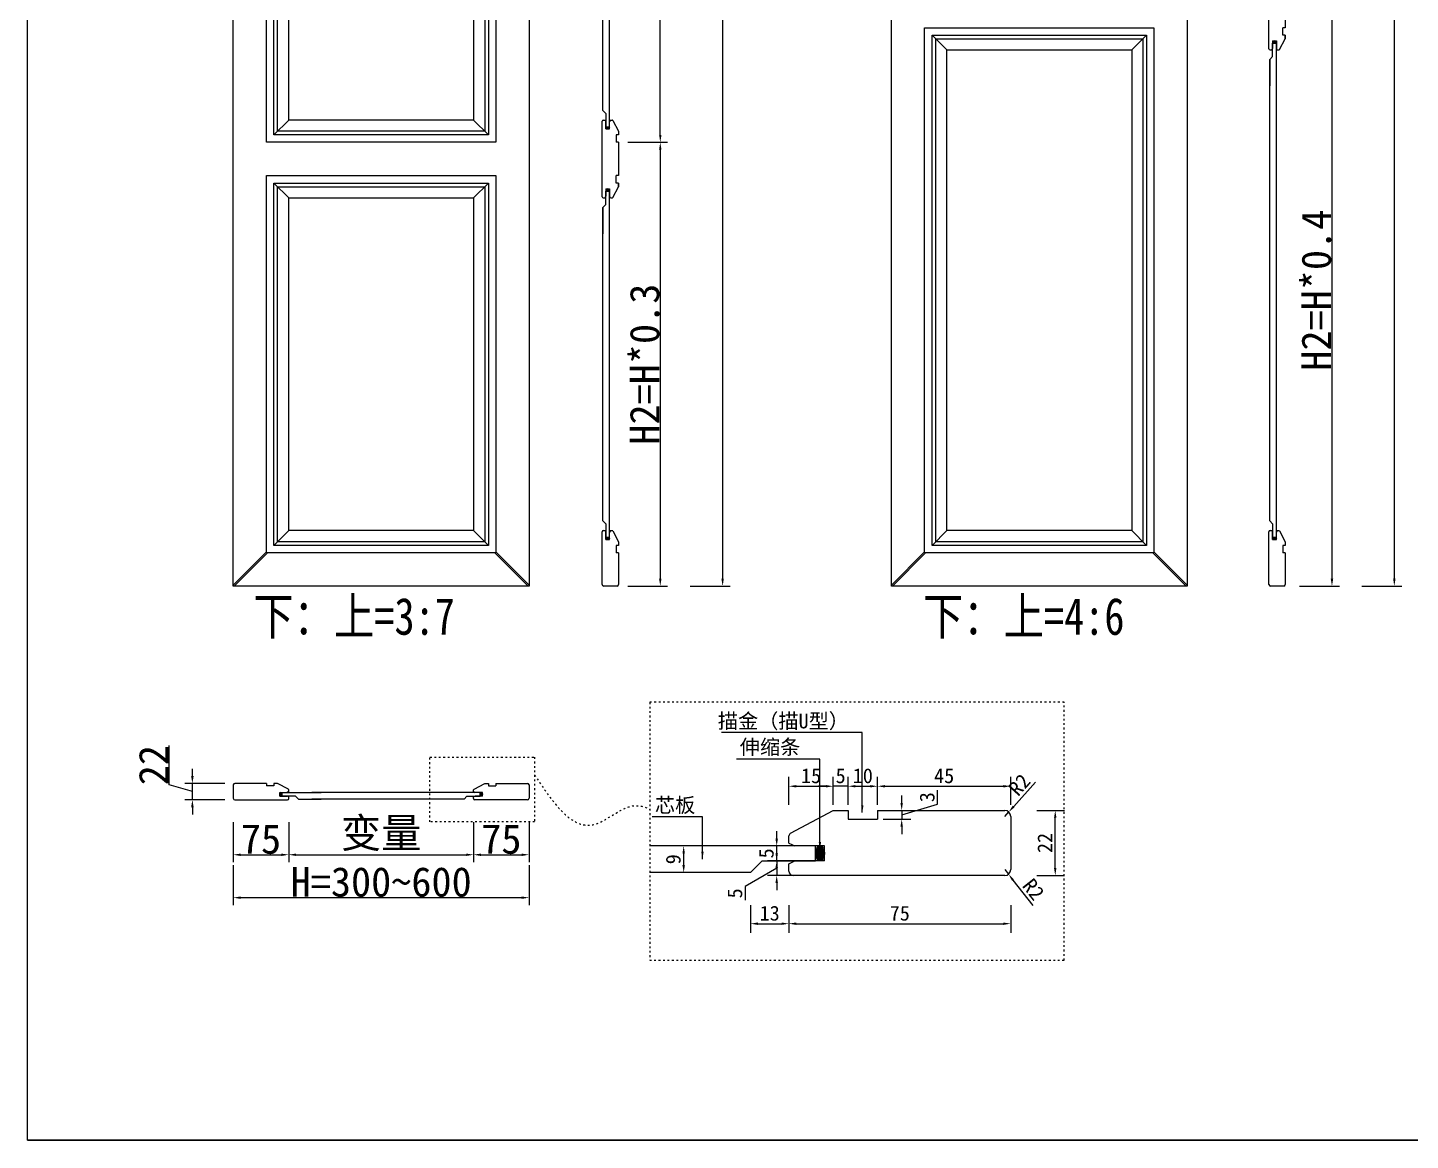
# Model space of a CAD drawing. Header units: millimetres. Extents: x 85186 to 129000, y -77269 to -36327.
# Drawn here: x 93423 to 95293, y -72417 to -70913 of the extents above; entities that cross this region are included whole.
import ezdxf

# ---------------------------------------------------------------- set-up
doc = ezdxf.new("R2010")
doc.units = ezdxf.units.MM
doc.linetypes.add('100', pattern=[30, 12, -18])
doc.layers.add('粗实线', color=7, linetype='Continuous')
doc.layers.add('细实线', color=251, linetype='Continuous')
doc.styles.add('KLF-1_宋体', font='SimSun.ttf')
doc.styles.get("Standard").update_dxf_attribs({"font": 'SimSun.ttf'})
doc.styles.add('ZB_宋体', font='SimSun.ttf')
doc.styles.add('宋体', font='SimSun.ttf', dxfattribs={"width": 0.8})
doc.dimstyles.new('ZB16-1.0+4倍大样', dxfattribs={"dimscale": 10, "dimtxt": 2, "dimasz": 1, "dimexe": 1.25, "dimexo": 0.625, "dimgap": 0.4, "dimtad": 1, "dimdec": 1, "dimlfac": 0.25, "dimtxsty": 'Standard', "dimcen": 2.5, "dimclrd": 144, "dimclre": 144, "dimclrt": 4, "dimadec": 0, "dimazin": 0, "dimtfac": 1, "dimtdec": 1, "dimtmove": 1, "dimatfit": 3, "dimfxlon": 1, "dimarcsym": 0})
doc.dimstyles.new('客来福标注小', dxfattribs={"dimscale": 20, "dimtxt": 2, "dimasz": 0.5, "dimexe": 0.5, "dimexo": 0, "dimgap": 0.05, "dimtad": 1, "dimdec": 0, "dimzin": 0, "dimdsep": 46, "dimtxsty": 'Standard', "dimcen": 0, "dimclrd": 256, "dimclre": 256, "dimclrt": 256, "dimadec": 0, "dimazin": 0, "dimtfac": 1, "dimtdec": 0, "dimtofl": 0, "dimtmove": 1, "dimatfit": 3, "dimfxl": 2.2, "dimfxlon": 1, "dimtolj": 1, "dimtzin": 0, "dimarcsym": 0})

# ---------------------------------------------------------------- blocks, each defined once
blk = doc.blocks.new('*D3213')
at = {"lineweight": -2, "transparency": 16777216}
for p, q in [((94318.7, -69667.8), (94372.7, -69667.8)), ((94362.7, -69677.8), (94362.7, -71657.8)), ((94318.7, -71667.8), (94372.7, -71667.8))]:
    blk.add_line(p, q, dxfattribs=at)
at = {"transparency": 16777216}
for points in [[(94361, -69677.8), (94364.3, -69677.8), (94362.7, -69667.8)], [(94361, -71657.8), (94364.3, -71657.8), (94362.7, -71667.8)]]:
    blk.add_solid(points, dxfattribs=at)
at = {"layer": 'Defpoints', "color": 0, "transparency": 16777216}
for p in [(94252.2, -69667.8), (94252.2, -71667.8), (94362.7, -71667.8)]:
    blk.add_point(p, dxfattribs=at)
at = {"transparency": 16777216, "insert": (94341.7, -70667.8), "char_height": 40, "attachment_point": 5, "rotation": 90, "style": 'ZB_宋体'}
blk.add_mtext('\\A1;H', dxfattribs=at)
blk = doc.blocks.new('*D3214')
at = {"lineweight": -2, "transparency": 16777216}
for p, q in [((94234.3, -71067.8), (94288.3, -71067.8)), ((94278.3, -71077.8), (94278.3, -71657.8)), ((94234.3, -71667.8), (94288.3, -71667.8))]:
    blk.add_line(p, q, dxfattribs=at)
at = {"transparency": 16777216}
for points in [[(94276.7, -71077.8), (94280, -71077.8), (94278.3, -71067.8)], [(94276.7, -71657.8), (94280, -71657.8), (94278.3, -71667.8)]]:
    blk.add_solid(points, dxfattribs=at)
at = {"layer": 'Defpoints', "color": 0, "transparency": 16777216}
for p in [(94147.8, -71067.8), (94207.8, -71667.8), (94278.3, -71667.8)]:
    blk.add_point(p, dxfattribs=at)
at = {"transparency": 16777216, "insert": (94257.3, -71367.8), "char_height": 40, "attachment_point": 5, "rotation": 90, "style": 'ZB_宋体'}
blk.add_mtext('\\A1;H2=H*0.3', dxfattribs=at)
blk = doc.blocks.new('*D3215')
at = {"lineweight": -2, "transparency": 16777216}
for p, q in [((94234.3, -69667.8), (94288.3, -69667.8)), ((94278.3, -71057.8), (94278.3, -69677.8)), ((94234.3, -71067.8), (94288.3, -71067.8))]:
    blk.add_line(p, q, dxfattribs=at)
at = {"transparency": 16777216}
for points in [[(94276.7, -69677.8), (94280, -69677.8), (94278.3, -69667.8)], [(94276.7, -71057.8), (94280, -71057.8), (94278.3, -71067.8)]]:
    blk.add_solid(points, dxfattribs=at)
at = {"layer": 'Defpoints', "color": 0, "transparency": 16777216}
for p in [(94147.8, -69667.8), (94278.3, -69667.8), (94147.8, -71067.8)]:
    blk.add_point(p, dxfattribs=at)
at = {"transparency": 16777216, "insert": (94257.3, -70367.8), "char_height": 40, "attachment_point": 5, "rotation": 90, "style": 'ZB_宋体'}
blk.add_mtext('\\A1;H1=H*0.7', dxfattribs=at)
blk = doc.blocks.new('*D3220')
at = {"lineweight": -2, "transparency": 16777216}
for p, q in [((95227.2, -69667.8), (95281.2, -69667.8)), ((95271.2, -69677.8), (95271.2, -71657.8)), ((95227.2, -71667.8), (95281.2, -71667.8))]:
    blk.add_line(p, q, dxfattribs=at)
at = {"transparency": 16777216}
for points in [[(95269.6, -69677.8), (95272.9, -69677.8), (95271.2, -69667.8)], [(95269.6, -71657.8), (95272.9, -71657.8), (95271.2, -71667.8)]]:
    blk.add_solid(points, dxfattribs=at)
at = {"layer": 'Defpoints', "color": 0, "transparency": 16777216}
for p in [(95160.8, -69667.8), (95160.8, -71667.8), (95271.2, -71667.8)]:
    blk.add_point(p, dxfattribs=at)
at = {"transparency": 16777216, "insert": (95250.2, -70667.8), "char_height": 40, "attachment_point": 5, "rotation": 90, "style": 'ZB_宋体'}
blk.add_mtext('\\A1;H', dxfattribs=at)
blk = doc.blocks.new('*D3221')
at = {"lineweight": -2, "transparency": 16777216}
for p, q in [((95142.9, -70867.8), (95196.9, -70867.8)), ((95186.9, -70877.8), (95186.9, -71657.8)), ((95142.9, -71667.8), (95196.9, -71667.8))]:
    blk.add_line(p, q, dxfattribs=at)
at = {"transparency": 16777216}
for points in [[(95185.2, -70877.8), (95188.6, -70877.8), (95186.9, -70867.8)], [(95185.2, -71657.8), (95188.6, -71657.8), (95186.9, -71667.8)]]:
    blk.add_solid(points, dxfattribs=at)
at = {"layer": 'Defpoints', "color": 0, "transparency": 16777216}
for p in [(95056.4, -70867.8), (95116.4, -71667.8), (95186.9, -71667.8)]:
    blk.add_point(p, dxfattribs=at)
at = {"transparency": 16777216, "insert": (95165.9, -71267.8), "char_height": 40, "attachment_point": 5, "rotation": 90, "style": 'ZB_宋体'}
blk.add_mtext('\\A1;H2=H*0.4', dxfattribs=at)
blk = doc.blocks.new('*D3226')
at = {"lineweight": -2, "transparency": 16777216}
for p, q in [((93700.7, -71987), (93700.7, -72041)), ((93775.7, -71987), (93775.7, -72041)), ((93710.7, -72031), (93765.7, -72031))]:
    blk.add_line(p, q, dxfattribs=at)
at = {"transparency": 16777216}
for points in [[(93710.7, -72029.4), (93710.7, -72032.7), (93700.7, -72031)], [(93765.7, -72029.4), (93765.7, -72032.7), (93775.7, -72031)]]:
    blk.add_solid(points, dxfattribs=at)
at = {"layer": 'Defpoints', "color": 0, "transparency": 16777216}
for p in [(93700.7, -71957.9), (93775.7, -71956.7), (93775.7, -72031)]:
    blk.add_point(p, dxfattribs=at)
at = {"transparency": 16777216, "insert": (93738.2, -72010), "char_height": 40, "attachment_point": 5, "style": 'KLF-1_宋体'}
blk.add_mtext('\\A1;75', dxfattribs=at)
blk = doc.blocks.new('*D3227')
at = {"lineweight": -2, "transparency": 16777216}
for p, q in [((93775.7, -71987), (93775.7, -72041)), ((94025.8, -71987), (94025.8, -72041)), ((93785.7, -72031), (94015.8, -72031))]:
    blk.add_line(p, q, dxfattribs=at)
at = {"transparency": 16777216}
for points in [[(93785.7, -72029.4), (93785.7, -72032.7), (93775.7, -72031)], [(94015.8, -72029.4), (94015.8, -72032.7), (94025.8, -72031)]]:
    blk.add_solid(points, dxfattribs=at)
at = {"layer": 'Defpoints', "color": 0, "transparency": 16777216}
for p in [(93775.7, -71956.7), (94025.8, -71966.2), (94025.8, -72031)]:
    blk.add_point(p, dxfattribs=at)
at = {"transparency": 16777216, "insert": (93900.8, -72003.8), "char_height": 40, "attachment_point": 5, "style": 'KLF-1_宋体'}
blk.add_mtext('\\A1;变量', dxfattribs=at)
blk = doc.blocks.new('*D3228')
at = {"lineweight": -2, "transparency": 16777216}
for p, q in [((94025.8, -71987), (94025.8, -72041)), ((94100.8, -71987), (94100.8, -72041)), ((94035.8, -72031), (94090.8, -72031))]:
    blk.add_line(p, q, dxfattribs=at)
at = {"transparency": 16777216}
for points in [[(94035.8, -72029.4), (94035.8, -72032.7), (94025.8, -72031)], [(94090.8, -72029.4), (94090.8, -72032.7), (94100.8, -72031)]]:
    blk.add_solid(points, dxfattribs=at)
at = {"layer": 'Defpoints', "color": 0, "transparency": 16777216}
for p in [(94025.8, -71966.2), (94100.8, -71957.9), (94100.8, -72031)]:
    blk.add_point(p, dxfattribs=at)
at = {"transparency": 16777216, "insert": (94063.3, -72010), "char_height": 40, "attachment_point": 5, "style": 'KLF-1_宋体'}
blk.add_mtext('\\A1;75', dxfattribs=at)
blk = doc.blocks.new('*D3229')
at = {"lineweight": -2, "transparency": 16777216}
for p, q in [((93613.9, -71936.3), (93613.9, -71883.5)), ((93645.4, -71924.7), (93645.4, -71914.7)), ((93645.4, -71945.7), (93613.9, -71936.3)), ((93689.4, -71934.7), (93635.4, -71934.7)), ((93645.4, -71956.7), (93645.4, -71934.7)), ((93689.4, -71956.7), (93635.4, -71956.7)), ((93645.4, -71966.7), (93645.4, -71976.7))]:
    blk.add_line(p, q, dxfattribs=at)
at = {"transparency": 16777216}
for points in [[(93643.7, -71924.7), (93647.1, -71924.7), (93645.4, -71934.7)], [(93643.7, -71966.7), (93647.1, -71966.7), (93645.4, -71956.7)]]:
    blk.add_solid(points, dxfattribs=at)
at = {"layer": 'Defpoints', "color": 0, "transparency": 16777216}
for p in [(93645.4, -71934.7), (93727.3, -71934.7), (93727.3, -71956.7)]:
    blk.add_point(p, dxfattribs=at)
at = {"transparency": 16777216, "insert": (93592.9, -71909.9), "char_height": 40, "attachment_point": 5, "rotation": 90, "style": 'KLF-1_宋体'}
blk.add_mtext('\\A1;22', dxfattribs=at)
blk = doc.blocks.new('*D3230')
at = {"lineweight": -2, "transparency": 16777216}
for p, q in [((93700.7, -72045), (93700.7, -72099)), ((94100.8, -72045), (94100.8, -72099)), ((93710.7, -72089), (94090.8, -72089))]:
    blk.add_line(p, q, dxfattribs=at)
at = {"transparency": 16777216}
for points in [[(93710.7, -72087.4), (93710.7, -72090.7), (93700.7, -72089)], [(94090.8, -72087.4), (94090.8, -72090.7), (94100.8, -72089)]]:
    blk.add_solid(points, dxfattribs=at)
at = {"layer": 'Defpoints', "color": 0, "transparency": 16777216}
for p in [(94100.8, -71949.9, 0), (93700.7, -71996.2, 0), (94100.8, -72089)]:
    blk.add_point(p, dxfattribs=at)
at = {"transparency": 16777216, "insert": (93900.8, -72068), "char_height": 40, "attachment_point": 5, "style": 'KLF-1_宋体'}
blk.add_mtext('\\A1;H=300~600', dxfattribs=at)
blk = doc.blocks.new('*D3231')
at = {"color": 144, "lineweight": -2, "transparency": 16777216}
for p, q in [((94335, -72019.1), (94297.5, -72019.1)), ((94310, -72045.1), (94310, -72029.1)), ((94335, -72055.1), (94297.5, -72055.1))]:
    blk.add_line(p, q, dxfattribs=at)
at = {"color": 144, "transparency": 16777216}
for points in [[(94308.3, -72029.1), (94311.6, -72029.1), (94310, -72019.1)], [(94308.3, -72045.1), (94311.6, -72045.1), (94310, -72055.1)]]:
    blk.add_solid(points, dxfattribs=at)
at = {"layer": 'Defpoints', "color": 0, "transparency": 16777216}
for p in [(94310, -72019.1), (94383.4, -72019.1), (94383.4, -72055.1)]:
    blk.add_point(p, dxfattribs=at)
at = {"color": 4, "transparency": 16777216, "insert": (94296, -72037.1), "char_height": 20, "attachment_point": 5, "rotation": 90}
blk.add_mtext('9', dxfattribs=at)
blk = doc.blocks.new('*D3232')
at = {"color": 144, "lineweight": -2, "transparency": 16777216}
for p, q in [((94452.3, -72099.2), (94452.3, -72136.7)), ((94752.3, -72099.2), (94752.3, -72136.7)), ((94462.3, -72124.2), (94742.3, -72124.2))]:
    blk.add_line(p, q, dxfattribs=at)
at = {"color": 144, "transparency": 16777216}
for points in [[(94462.3, -72122.6), (94462.3, -72125.9), (94452.3, -72124.2)], [(94742.3, -72122.6), (94742.3, -72125.9), (94752.3, -72124.2)]]:
    blk.add_solid(points, dxfattribs=at)
at = {"layer": 'Defpoints', "color": 0, "transparency": 16777216}
for p in [(94452.3, -72005.5), (94752.3, -72005.5), (94752.3, -72124.2)]:
    blk.add_point(p, dxfattribs=at)
at = {"color": 4, "transparency": 16777216, "insert": (94602.3, -72110.2), "char_height": 20, "attachment_point": 5}
blk.add_mtext('75', dxfattribs=at)
blk = doc.blocks.new('*D3233')
at = {"color": 144, "lineweight": -2, "transparency": 16777216}
for p, q in [((94787.6, -71971.1), (94825.1, -71971.1)), ((94812.6, -72049.1), (94812.6, -71981.1)), ((94787.6, -72059.1), (94825.1, -72059.1))]:
    blk.add_line(p, q, dxfattribs=at)
at = {"color": 144, "transparency": 16777216}
for points in [[(94810.9, -71981.1), (94814.2, -71981.1), (94812.6, -71971.1)], [(94810.9, -72049.1), (94814.2, -72049.1), (94812.6, -72059.1)]]:
    blk.add_solid(points, dxfattribs=at)
at = {"layer": 'Defpoints', "color": 0, "transparency": 16777216}
for p in [(94691.5, -71971.1), (94812.6, -71971.1), (94691.5, -72059.1)]:
    blk.add_point(p, dxfattribs=at)
at = {"color": 4, "transparency": 16777216, "insert": (94798.6, -72015.1), "char_height": 20, "attachment_point": 5, "rotation": 90}
blk.add_mtext('22', dxfattribs=at)
blk = doc.blocks.new('*D3234')
at = {"color": 144, "lineweight": -2, "transparency": 16777216}
for p, q in [((94400.3, -72099.2), (94400.3, -72136.7)), ((94452.3, -72099.2), (94452.3, -72136.7)), ((94410.3, -72124.2), (94442.3, -72124.2))]:
    blk.add_line(p, q, dxfattribs=at)
at = {"color": 144, "transparency": 16777216}
for points in [[(94410.3, -72122.6), (94410.3, -72125.9), (94400.3, -72124.2)], [(94442.3, -72122.6), (94442.3, -72125.9), (94452.3, -72124.2)]]:
    blk.add_solid(points, dxfattribs=at)
at = {"layer": 'Defpoints', "color": 0, "transparency": 16777216}
for p in [(94400.3, -72055.1), (94452.3, -72048.1), (94452.3, -72124.2)]:
    blk.add_point(p, dxfattribs=at)
at = {"color": 4, "transparency": 16777216, "insert": (94426.3, -72110.2), "char_height": 20, "attachment_point": 5}
blk.add_mtext('13', dxfattribs=at)
blk = doc.blocks.new('*D3235')
at = {"color": 144, "lineweight": -2, "transparency": 16777216}
for p, q in [((94452.3, -71963.4), (94452.3, -71925.9)), ((94512.3, -71963.4), (94512.3, -71925.9)), ((94462.3, -71938.4), (94502.3, -71938.4))]:
    blk.add_line(p, q, dxfattribs=at)
at = {"color": 144, "transparency": 16777216}
for points in [[(94462.3, -71936.8), (94462.3, -71940.1), (94452.3, -71938.4)], [(94502.3, -71936.8), (94502.3, -71940.1), (94512.3, -71938.4)]]:
    blk.add_solid(points, dxfattribs=at)
at = {"layer": 'Defpoints', "color": 0, "transparency": 16777216}
for p in [(94512.3, -71938.4), (94512.3, -71989.9), (94452.3, -72029.1)]:
    blk.add_point(p, dxfattribs=at)
at = {"color": 4, "transparency": 16777216, "insert": (94482.3, -71924.4), "char_height": 20, "attachment_point": 5}
blk.add_mtext('15', dxfattribs=at)
blk = doc.blocks.new('*D3236')
at = {"color": 144, "lineweight": -2, "transparency": 16777216}
for p, q in [((94532.3, -71963.4), (94532.3, -71925.9)), ((94572.3, -71963.4), (94572.3, -71925.9)), ((94542.3, -71938.4), (94562.3, -71938.4))]:
    blk.add_line(p, q, dxfattribs=at)
at = {"color": 144, "transparency": 16777216}
for points in [[(94542.3, -71936.8), (94542.3, -71940.1), (94532.3, -71938.4)], [(94562.3, -71936.8), (94562.3, -71940.1), (94572.3, -71938.4)]]:
    blk.add_solid(points, dxfattribs=at)
at = {"layer": 'Defpoints', "color": 0, "transparency": 16777216}
for p in [(94572.3, -71938.4), (94532.3, -71971.1), (94572.3, -71971.1)]:
    blk.add_point(p, dxfattribs=at)
at = {"color": 4, "transparency": 16777216, "insert": (94552.3, -71924.4), "char_height": 20, "attachment_point": 5}
blk.add_mtext('10', dxfattribs=at)
blk = doc.blocks.new('*D3237')
at = {"color": 144, "lineweight": -2, "transparency": 16777216}
for p, q in [((94572.3, -71963.4), (94572.3, -71925.9)), ((94752.3, -71963.4), (94752.3, -71925.9)), ((94582.3, -71938.4), (94742.3, -71938.4))]:
    blk.add_line(p, q, dxfattribs=at)
at = {"color": 144, "transparency": 16777216}
for points in [[(94582.3, -71936.8), (94582.3, -71940.1), (94572.3, -71938.4)], [(94742.3, -71936.8), (94742.3, -71940.1), (94752.3, -71938.4)]]:
    blk.add_solid(points, dxfattribs=at)
at = {"layer": 'Defpoints', "color": 0, "transparency": 16777216}
for p in [(94752.3, -71938.4), (94572.3, -71977.1), (94752.3, -72005.5)]:
    blk.add_point(p, dxfattribs=at)
at = {"color": 4, "transparency": 16777216, "insert": (94662.3, -71924.4), "char_height": 20, "attachment_point": 5}
blk.add_mtext('45', dxfattribs=at)
blk = doc.blocks.new('*D3238')
at = {"color": 144, "lineweight": -2, "transparency": 16777216}
for p, q in [((94512.3, -71963.4), (94512.3, -71925.9)), ((94532.3, -71963.4), (94532.3, -71925.9)), ((94502.3, -71938.4), (94492.3, -71938.4)), ((94532.3, -71938.4), (94512.3, -71938.4)), ((94542.3, -71938.4), (94552.3, -71938.4))]:
    blk.add_line(p, q, dxfattribs=at)
at = {"color": 144, "transparency": 16777216}
for points in [[(94502.3, -71936.8), (94502.3, -71940.1), (94512.3, -71938.4)], [(94542.3, -71936.8), (94542.3, -71940.1), (94532.3, -71938.4)]]:
    blk.add_solid(points, dxfattribs=at)
at = {"layer": 'Defpoints', "color": 0, "transparency": 16777216}
for p in [(94512.3, -71938.4), (94512.3, -71971.1), (94532.3, -71971.1)]:
    blk.add_point(p, dxfattribs=at)
at = {"color": 4, "transparency": 16777216, "insert": (94522.3, -71924.4), "char_height": 20, "attachment_point": 5}
blk.add_mtext('5', dxfattribs=at)
blk = doc.blocks.new('*D3239')
at = {"color": 144, "lineweight": -2, "transparency": 16777216}
for p, q in [((94604.9, -71961.1), (94604.9, -71951.1)), ((94653.4, -71962.6), (94653.4, -71943.8)), ((94604.9, -71977.1), (94653.4, -71962.6)), ((94579.9, -71971.1), (94617.4, -71971.1)), ((94579.9, -71983.1), (94617.4, -71983.1)), ((94604.9, -71971.1), (94604.9, -71983.1)), ((94604.9, -71971.1), (94604.9, -71983.1)), ((94604.9, -71993.1), (94604.9, -72003.1))]:
    blk.add_line(p, q, dxfattribs=at)
at = {"color": 144, "transparency": 16777216}
for points in [[(94603.2, -71961.1), (94606.5, -71961.1), (94604.9, -71971.1)], [(94603.2, -71993.1), (94606.5, -71993.1), (94604.9, -71983.1)]]:
    blk.add_solid(points, dxfattribs=at)
at = {"layer": 'Defpoints', "color": 0, "transparency": 16777216}
for p in [(94572.3, -71971.1), (94572.3, -71983.1), (94604.9, -71983.1)]:
    blk.add_point(p, dxfattribs=at)
at = {"color": 4, "transparency": 16777216, "insert": (94639.4, -71953.2), "char_height": 20, "attachment_point": 5, "rotation": 90}
blk.add_mtext('3', dxfattribs=at)
blk = doc.blocks.new('*D3240')
at = {"color": 144, "lineweight": -2, "transparency": 16777216}
for p, q in [((94435.8, -72009.1), (94435.8, -71999.1)), ((94460.8, -72019.1), (94423.3, -72019.1)), ((94435.8, -72039.1), (94435.8, -72019.1)), ((94460.8, -72039.1), (94423.3, -72039.1)), ((94435.8, -72049.1), (94435.8, -72059.1))]:
    blk.add_line(p, q, dxfattribs=at)
at = {"color": 144, "transparency": 16777216}
for points in [[(94434.1, -72009.1), (94437.5, -72009.1), (94435.8, -72019.1)], [(94434.1, -72049.1), (94437.5, -72049.1), (94435.8, -72039.1)]]:
    blk.add_solid(points, dxfattribs=at)
at = {"layer": 'Defpoints', "color": 0, "transparency": 16777216}
for p in [(94435.8, -72019.1), (94472.2, -72019.1), (94472.2, -72039.1)]:
    blk.add_point(p, dxfattribs=at)
at = {"color": 4, "transparency": 16777216, "insert": (94421.8, -72029.1), "char_height": 20, "attachment_point": 5, "rotation": 90}
blk.add_mtext('5', dxfattribs=at)
blk = doc.blocks.new('*D3241')
at = {"color": 144, "lineweight": -2, "transparency": 16777216}
for p, q in [((94435.8, -72029.1), (94435.8, -72019.1)), ((94460.8, -72039.1), (94423.3, -72039.1)), ((94435.8, -72039.1), (94435.8, -72059.1)), ((94435.8, -72039.1), (94435.8, -72059.1)), ((94435.8, -72049.1), (94393.3, -72073.8)), ((94460.8, -72059.1), (94423.3, -72059.1)), ((94393.3, -72073.8), (94393.3, -72092.6)), ((94435.8, -72069.1), (94435.8, -72079.1))]:
    blk.add_line(p, q, dxfattribs=at)
at = {"color": 144, "transparency": 16777216}
for points in [[(94434.1, -72029.1), (94437.5, -72029.1), (94435.8, -72039.1)], [(94434.1, -72069.1), (94437.5, -72069.1), (94435.8, -72059.1)]]:
    blk.add_solid(points, dxfattribs=at)
at = {"layer": 'Defpoints', "color": 0, "transparency": 16777216}
for p in [(94472.2, -72039.1), (94435.8, -72059.1), (94472.2, -72059.1)]:
    blk.add_point(p, dxfattribs=at)
at = {"color": 4, "transparency": 16777216, "insert": (94379.3, -72083.2), "char_height": 20, "attachment_point": 5, "rotation": 90}
blk.add_mtext('5', dxfattribs=at)
blk = doc.blocks.new('*D3242')
at = {"color": 144, "lineweight": -2, "transparency": 16777216}
for p, q in [((94785.7, -71933.1), (94756.4, -71965.8)), ((94744.3, -71979.1), (94749.7, -71973.2))]:
    blk.add_line(p, q, dxfattribs=at)
at = {"color": 144, "transparency": 16777216}
blk.add_solid([(94755.1, -71964.6), (94757.6, -71966.9), (94749.7, -71973.2)], dxfattribs=at)
at = {"layer": 'Defpoints', "color": 0, "transparency": 16777216}
for p in [(94744.3, -71979.1), (94749.7, -71973.2)]:
    blk.add_point(p, dxfattribs=at)
at = {"color": 4, "transparency": 16777216, "insert": (94764, -71936.3), "char_height": 20, "attachment_point": 5, "rotation": 48.0417}
blk.add_mtext('R2', dxfattribs=at)
blk = doc.blocks.new('*D3243')
at = {"color": 144, "lineweight": -2, "transparency": 16777216}
for p, q in [((94744.3, -72051.1), (94749.3, -72057.4)), ((94782.7, -72099.8), (94755.5, -72065.3))]:
    blk.add_line(p, q, dxfattribs=at)
at = {"color": 144, "transparency": 16777216}
blk.add_solid([(94756.8, -72064.3), (94754.2, -72066.3), (94749.3, -72057.4)], dxfattribs=at)
at = {"layer": 'Defpoints', "color": 0, "transparency": 16777216}
for p in [(94744.3, -72051.1), (94749.3, -72057.4)]:
    blk.add_point(p, dxfattribs=at)
at = {"color": 4, "transparency": 16777216, "insert": (94783.2, -72077.8), "char_height": 20, "attachment_point": 5, "rotation": 308.2195}
blk.add_mtext('R2', dxfattribs=at)

msp = doc.modelspace()

# ---------------------------------------------------------------- hatches: boundary and pattern name
at = {"layer": '细实线'}
h = msp.add_hatch(color=256, dxfattribs=at)
edge = h.paths.add_edge_path()
edge.add_ellipse((95109.148, -70932.424), major_axis=(2.5, 0), ratio=0.6, start_angle=90, end_angle=180, ccw=False)
edge.add_ellipse((95109.148, -70932.424), major_axis=(2.5, 0), ratio=0.6, start_angle=0, end_angle=90, ccw=False)
edge.add_ellipse((95109.148, -70932.424), major_axis=(2.5, 0), ratio=0.6, start_angle=180, end_angle=360, ccw=False)
h = msp.add_hatch(color=256, dxfattribs=at)
edge = h.paths.add_edge_path()
edge.add_ellipse((94207.281, -71048.32), major_axis=(2.5, 0), ratio=0.6, start_angle=180, end_angle=270)
edge.add_ellipse((94207.281, -71048.32), major_axis=(2.5, 0), ratio=0.6, start_angle=270, end_angle=360)
edge.add_ellipse((94207.281, -71048.32), major_axis=(2.5, 0), ratio=0.6, start_angle=0, end_angle=180)
h = msp.add_hatch(color=256, dxfattribs=at)
edge = h.paths.add_edge_path()
edge.add_ellipse((94207.281, -71132.424), major_axis=(2.5, 0), ratio=0.6, start_angle=90, end_angle=180, ccw=False)
edge.add_ellipse((94207.281, -71132.424), major_axis=(2.5, 0), ratio=0.6, start_angle=0, end_angle=90, ccw=False)
edge.add_ellipse((94207.281, -71132.424), major_axis=(2.5, 0), ratio=0.6, start_angle=180, end_angle=360, ccw=False)
h = msp.add_hatch(color=256, dxfattribs=at)
edge = h.paths.add_edge_path()
edge.add_ellipse((94207.281, -71603.32), major_axis=(2.5, 0), ratio=0.6, start_angle=180, end_angle=270)
edge.add_ellipse((94207.281, -71603.32), major_axis=(2.5, 0), ratio=0.6, start_angle=270, end_angle=360)
edge.add_ellipse((94207.281, -71603.32), major_axis=(2.5, 0), ratio=0.6, start_angle=0, end_angle=180)
h = msp.add_hatch(color=256, dxfattribs=at)
edge = h.paths.add_edge_path()
edge.add_ellipse((95109.148, -71603.32), major_axis=(2.5, 0), ratio=0.6, start_angle=180, end_angle=270)
edge.add_ellipse((95109.148, -71603.32), major_axis=(2.5, 0), ratio=0.6, start_angle=270, end_angle=360)
edge.add_ellipse((95109.148, -71603.32), major_axis=(2.5, 0), ratio=0.6, start_angle=0, end_angle=180)
h = msp.add_hatch(color=256, dxfattribs=at)
edge = h.paths.add_edge_path()
edge.add_ellipse((93765.236, -71949.203), major_axis=(0, 2.5), ratio=0.6, start_angle=90, end_angle=180, ccw=False)
edge.add_ellipse((93765.236, -71949.203), major_axis=(0, 2.5), ratio=0.6, start_angle=0, end_angle=90, ccw=False)
edge.add_ellipse((93765.236, -71949.203), major_axis=(0, 2.5), ratio=0.6, start_angle=180, end_angle=360, ccw=False)
h = msp.add_hatch(color=256, dxfattribs=at)
edge = h.paths.add_edge_path()
edge.add_ellipse((94036.33, -71949.203), major_axis=(0, 2.5), ratio=0.6, start_angle=180, end_angle=270)
edge.add_ellipse((94036.33, -71949.203), major_axis=(0, 2.5), ratio=0.6, start_angle=270, end_angle=360)
edge.add_ellipse((94036.33, -71949.203), major_axis=(0, 2.5), ratio=0.6, start_angle=0, end_angle=180)
h = msp.add_hatch(color=256, dxfattribs=at)
edge = h.paths.add_edge_path()
edge.add_ellipse((94494.347, -72029.144), major_axis=(0, 10), ratio=0.6, start_angle=180, end_angle=270)
edge.add_ellipse((94494.347, -72029.144), major_axis=(0, 10), ratio=0.6, start_angle=270, end_angle=360)
edge.add_ellipse((94494.347, -72029.144), major_axis=(0, 10), ratio=0.6, start_angle=0, end_angle=180)

# ---------------------------------------------------------------- linework, layer by layer
for p, q in [((95106.648, -70951.924), (95102.648, -70955.924)), ((94204.781, -71028.82), (94200.781, -71024.82)), ((94204.781, -71151.924), (94200.781, -71155.924)), ((94204.781, -71583.82), (94200.781, -71579.82)), ((95106.648, -71583.82), (95102.648, -71579.82)), ((93784.736, -71951.703, 0), (93788.736, -71955.703, 0)), ((94016.83, -71951.703, 0), (94012.83, -71955.703, 0)), ((94416.347, -72039.144, 0), (94400.347, -72055.144, 0)), ((93422.584, -72417.089), (96439.683, -72417.089))]:
    msp.add_line(p, q)
at = {"color": 0}
msp.add_lwpolyline([(93422.584, -69528.396), (96439.683, -69528.396), (96439.683, -72417.089), (93422.584, -72417.089)], close=True, dxfattribs=at)
at = {"color": 251, "linetype": '100', "ltscale": 0.2, "elevation": 0}
for points in [[(94824.584, -71824.92), (94264.049, -71824.92), (94264.049, -72173.618), (94824.584, -72173.618)], [(93966.765, -71899.108), (94108.393, -71899.108), (94108.393, -71986.473), (93966.765, -71986.473)]]:
    msp.add_lwpolyline(points, close=True, dxfattribs=at)
at = {"color": 251, "linetype": '100', "ltscale": 0.2}
msp.add_open_spline([(94108.393, -71923.413, 0), (94133.341, -71960.507, 0), (94172.603, -72018.883, 0), (94232.163, -71959.208, 0), (94256.961, -71965.973, 0), (94264.049, -71969.651, 0)], degree=3, knots=[0, 0, 0, 0, 104.12393614, 163.86704004, 188.21827368, 188.21827368, 188.21827368, 188.21827368], dxfattribs=at)
at = {"layer": '粗实线'}
for p, q in [((94200.781, -71024.82), (94200.781, -69774.258)), ((94209.781, -71049.82), (94209.781, -69774.284)), ((95101.648, -70941.424), (95101.648, -70839.32)), ((95123.648, -70867.82), (95123.648, -70912.924)), ((95120.648, -70922.924), (95120.648, -70912.924)), ((95123.648, -70912.924), (95120.648, -70912.924)), ((95123.648, -70922.924), (95120.648, -70922.924)), ((95123.648, -70922.924), (95123.648, -70927.924)), ((95123.648, -70927.924), (95123.648, -70922.924)), ((95105.648, -70942.924), (95106.648, -70940.924)), ((95106.648, -70930.924), (95106.648, -70940.924)), ((95106.648, -70930.924), (95111.648, -70930.924)), ((95106.648, -70933.924), (95111.648, -70933.924)), ((95106.648, -70951.924), (95106.648, -70933.924)), ((95111.648, -71601.82), (95111.648, -70930.924)), ((95111.648, -70930.924), (95111.648, -70940.924)), ((95112.648, -70942.924), (95111.648, -70940.924)), ((95115.93, -70942.394), (95123.648, -70927.924)), ((95102.648, -71579.82), (95102.648, -70955.924)), ((95102.648, -70955.924), (95102.648, -70991.692)), ((95103.148, -70942.924), (95105.648, -70942.924)), ((95112.648, -70942.924), (95115.048, -70942.924)), ((94200.781, -71024.82), (94200.781, -70994.051)), ((94209.781, -71046.82), (94209.781, -70994.077)), ((94204.781, -71028.82), (94204.781, -71046.82)), ((94199.781, -71141.424), (94199.781, -71039.32)), ((94201.281, -71037.82), (94203.781, -71037.82)), ((94203.781, -71037.82), (94204.781, -71039.82)), ((94204.781, -71049.82), (94204.781, -71039.82)), ((94204.781, -71046.82), (94209.781, -71046.82)), ((94204.781, -71049.82), (94209.781, -71049.82)), ((94210.781, -71037.82), (94209.781, -71039.82)), ((94209.781, -71049.82), (94209.781, -71039.82)), ((94210.781, -71037.82), (94213.181, -71037.82)), ((94214.063, -71038.35), (94221.781, -71052.82)), ((94221.781, -71052.82), (94221.781, -71057.82)), ((94218.781, -71057.82), (94218.781, -71067.82)), ((94221.781, -71057.82), (94218.781, -71057.82)), ((94221.781, -71067.82), (94218.781, -71067.82)), ((94221.781, -71067.82), (94221.781, -71112.924)), ((94214.063, -71142.394), (94221.781, -71127.924)), ((94218.781, -71122.924), (94218.781, -71112.924)), ((94221.781, -71112.924), (94218.781, -71112.924)), ((94221.781, -71122.924), (94218.781, -71122.924)), ((94221.781, -71122.924), (94221.781, -71127.924)), ((94221.781, -71127.924), (94221.781, -71122.924)), ((94201.281, -71142.924), (94203.781, -71142.924)), ((94203.781, -71142.924), (94204.781, -71140.924)), ((94204.781, -71130.924), (94204.781, -71140.924)), ((94204.781, -71130.924), (94209.781, -71130.924)), ((94204.781, -71133.924), (94209.781, -71133.924)), ((94204.781, -71151.924), (94204.781, -71133.924)), ((94209.781, -71601.82), (94209.781, -71130.924)), ((94209.781, -71130.924), (94209.781, -71140.924)), ((94210.781, -71142.924), (94209.781, -71140.924)), ((94210.781, -71142.924), (94213.181, -71142.924)), ((94200.781, -71579.82), (94200.781, -71155.924)), ((94200.781, -71155.924), (94200.781, -71191.692)), ((94199.781, -71665.82), (94199.781, -71594.32)), ((94201.281, -71592.82), (94203.781, -71592.82)), ((94203.781, -71592.82), (94204.781, -71594.82)), ((94204.781, -71583.82), (94204.781, -71601.82)), ((94204.781, -71604.82), (94204.781, -71594.82)), ((94210.781, -71592.82), (94209.781, -71594.82)), ((94209.781, -71604.82), (94209.781, -71594.82)), ((94210.781, -71592.82), (94213.181, -71592.82)), ((94214.063, -71593.35), (94221.781, -71607.82)), ((95101.648, -71665.82), (95101.648, -71594.32)), ((95103.148, -71592.82), (95105.648, -71592.82)), ((95105.648, -71592.82), (95106.648, -71594.82)), ((95106.648, -71583.82), (95106.648, -71601.82)), ((95106.648, -71604.82), (95106.648, -71594.82)), ((95112.648, -71592.82), (95111.648, -71594.82)), ((95111.648, -71604.82), (95111.648, -71594.82)), ((95112.648, -71592.82), (95115.048, -71592.82)), ((95115.93, -71593.35), (95123.648, -71607.82)), ((94204.781, -71601.82), (94209.781, -71601.82)), ((94204.781, -71604.82), (94209.781, -71604.82)), ((94218.781, -71612.82), (94218.781, -71622.82)), ((94221.781, -71612.82), (94218.781, -71612.82)), ((94221.781, -71607.82), (94221.781, -71612.82)), ((95106.648, -71601.82), (95111.648, -71601.82)), ((95106.648, -71604.82), (95111.648, -71604.82)), ((95120.648, -71612.82), (95120.648, -71622.82)), ((95123.648, -71612.82), (95120.648, -71612.82)), ((95123.648, -71607.82), (95123.648, -71612.82)), ((94221.781, -71622.82), (94218.781, -71622.82)), ((94221.781, -71622.82), (94221.781, -71665.82)), ((95123.648, -71622.82), (95120.648, -71622.82)), ((95123.648, -71622.82), (95123.648, -71665.82)), ((94219.781, -71667.82), (94201.781, -71667.82)), ((95121.648, -71667.82), (95103.648, -71667.82)), ((93700.736, -71936.703, 0), (93700.736, -71954.703, 0)), ((93745.736, -71934.703, 0), (93702.736, -71934.703, 0)), ((93745.736, -71934.703, 0), (93745.736, -71937.703, 0)), ((93755.736, -71937.703, 0), (93745.736, -71937.703, 0)), ((93760.736, -71934.703, 0), (93755.736, -71934.703, 0)), ((93755.736, -71934.703, 0), (93755.736, -71937.703, 0)), ((93775.206, -71942.421, 0), (93760.736, -71934.703, 0)), ((93763.736, -71946.703, 0), (93773.736, -71946.703, 0)), ((93763.736, -71951.703, 0), (93763.736, -71946.703, 0)), ((93763.736, -71951.703, 0), (93773.736, -71951.703, 0)), ((93766.736, -71951.703, 0), (93766.736, -71946.703, 0)), ((93766.736, -71946.703, 0), (93819.479, -71946.703, 0)), ((93784.736, -71951.703, 0), (93766.736, -71951.703, 0)), ((93775.736, -71945.703, 0), (93773.736, -71946.703, 0)), ((93775.736, -71952.703, 0), (93773.736, -71951.703, 0)), ((93775.736, -71945.703, 0), (93775.736, -71943.303, 0)), ((94034.83, -71946.703, 0), (93807.199, -71946.703, 0)), ((94016.83, -71951.703, 0), (94034.83, -71951.703, 0)), ((94025.83, -71945.703, 0), (94025.83, -71943.303, 0)), ((94025.83, -71945.703, 0), (94027.83, -71946.703, 0)), ((94025.83, -71952.703, 0), (94027.83, -71951.703, 0)), ((94026.359, -71942.421, 0), (94040.83, -71934.703, 0)), ((94037.83, -71946.703, 0), (94027.83, -71946.703, 0)), ((94037.83, -71951.703, 0), (94027.83, -71951.703, 0)), ((94034.83, -71951.703, 0), (94034.83, -71946.703, 0)), ((94037.83, -71951.703, 0), (94037.83, -71946.703, 0)), ((94040.83, -71934.703, 0), (94045.83, -71934.703, 0)), ((94045.83, -71934.703, 0), (94045.83, -71937.703, 0)), ((94045.83, -71937.703, 0), (94055.83, -71937.703, 0)), ((94055.83, -71934.703, 0), (94098.83, -71934.703, 0)), ((94055.83, -71934.703, 0), (94055.83, -71937.703, 0)), ((94100.83, -71936.703, 0), (94100.83, -71954.703, 0)), ((93702.736, -71956.703, 0), (93774.236, -71956.703, 0)), ((93775.736, -71955.203, 0), (93775.736, -71952.703, 0)), ((93788.736, -71955.703, 0), (93819.504, -71955.703, 0)), ((94012.83, -71955.703, 0), (93807.174, -71955.703, 0)), ((94025.83, -71955.203, 0), (94025.83, -71952.703, 0)), ((94098.83, -71956.703, 0), (94027.33, -71956.703, 0)), ((94454.464, -72002.015, 0), (94512.347, -71971.144, 0)), ((94512.347, -71971.144, 0), (94532.347, -71971.144, 0)), ((94572.347, -71971.144, 0), (94744.347, -71971.144, 0)), ((94752.347, -71979.144, 0), (94752.347, -72051.144, 0)), ((94452.347, -72015.144, 0), (94452.347, -72005.544, 0)), ((94488.347, -72019.144, 0), (94264.049, -72019.144, 0)), ((94452.347, -72015.144, 0), (94460.347, -72019.144, 0)), ((94500.347, -72019.144, 0), (94460.347, -72019.144, 0)), ((94488.347, -72039.144, 0), (94488.347, -72019.144, 0)), ((94500.347, -72039.144, 0), (94500.347, -72019.144, 0)), ((94416.347, -72039.144, 0), (94488.347, -72039.144, 0)), ((94452.347, -72043.144, 0), (94460.347, -72039.144, 0)), ((94452.347, -72053.144, 0), (94452.347, -72043.144, 0)), ((94500.347, -72039.144, 0), (94460.347, -72039.144, 0)), ((94400.347, -72055.144, 0), (94264.049, -72055.144, 0)), ((94744.347, -72059.144, 0), (94458.347, -72059.144, 0))]:
    msp.add_line(p, q, dxfattribs=at)
at = {"layer": '粗实线', "color": 1}
for p, q in [((94532.347, -71971.144, 0), (94532.347, -71983.144, 0)), ((94532.347, -71983.144, 0), (94572.347, -71983.144, 0)), ((94572.347, -71971.144, 0), (94572.347, -71983.144, 0))]:
    msp.add_line(p, q, dxfattribs=at)
at = {"layer": '粗实线'}
for points in [[(93700.736, -69667.82), (94100.83, -69667.82), (94100.83, -71667.82), (93700.736, -71667.82)], [(94590.884, -69667.82), (94990.978, -69667.82), (94990.978, -71667.82), (94590.884, -71667.82)], [(93775.736, -69742.82), (94025.83, -69742.82), (94025.83, -71037.82), (93775.736, -71037.82)], [(94665.884, -70942.924), (94915.978, -70942.924), (94915.978, -71592.82), (94665.884, -71592.82)], [(93775.736, -71142.924), (94025.83, -71142.924), (94025.83, -71592.82), (93775.736, -71592.82)]]:
    msp.add_lwpolyline(points, close=True, dxfattribs=at)
at = {"layer": '粗实线', "color": 1}
for points in [[(93745.736, -69712.82), (94055.83, -69712.82), (94055.83, -71067.82), (93745.736, -71067.82)], [(93755.736, -69722.82), (94045.83, -69722.82), (94045.83, -71057.82), (93755.736, -71057.82)], [(94635.884, -70912.924), (94945.978, -70912.924), (94945.978, -71622.82), (94635.884, -71622.82)], [(94645.884, -70922.924), (94935.978, -70922.924), (94935.978, -71612.82), (94645.884, -71612.82)], [(93745.736, -71112.924), (94055.83, -71112.924), (94055.83, -71622.82), (93745.736, -71622.82)], [(93755.736, -71122.924), (94045.83, -71122.924), (94045.83, -71612.82), (93755.736, -71612.82)]]:
    msp.add_lwpolyline(points, close=True, dxfattribs=at)
at = {"layer": '粗实线'}
for centre, radius, start, end in [((95103.148, -70941.424), 1.5, 180, 270), ((95115.048, -70941.924), 1, 270, 331.927513), ((94201.281, -71039.32), 1.5, 90, 180), ((94213.181, -71038.82), 1, 28.072487, 90), ((94201.281, -71141.424), 1.5, 180, 270), ((94213.181, -71141.924), 1, 270, 331.927513), ((94201.281, -71594.32), 1.5, 90, 180), ((94213.181, -71593.82), 1, 28.072487, 90), ((95103.148, -71594.32), 1.5, 90, 180), ((95115.048, -71593.82), 1, 28.072487, 90), ((94201.781, -71665.82), 2, 180, 270), ((94219.781, -71665.82), 2, 270, 0), ((95103.648, -71665.82), 2, 180, 270), ((95121.648, -71665.82), 2, 270, 0), ((93702.736, -71936.703, 0), 2, 90, 180), ((93774.736, -71943.303, 0), 1, 0, 61.927513), ((94026.83, -71943.303, 0), 1, 118.072487, 180), ((94098.83, -71936.703, 0), 2, 0, 90), ((93702.736, -71954.703, 0), 2, 180, 270), ((93774.236, -71955.203, 0), 1.5, 270, 0), ((94027.33, -71955.203, 0), 1.5, 180, 270), ((94098.83, -71954.703, 0), 2, 270, 0), ((94744.347, -71979.144, 0), 8, 0, 90), ((94456.347, -72005.544, 0), 4, 118.072487, 180), ((94458.347, -72053.144, 0), 6, 180, 270), ((94744.347, -72051.144, 0), 8, 270, 0)]:
    msp.add_arc(centre, radius, start, end, dxfattribs=at)
at = {"layer": '细实线'}
for p, q in [((94665.884, -70942.924, 0), (94645.884, -70922.924, 0)), ((94915.978, -70942.924, 0), (94935.978, -70922.924, 0)), ((93775.736, -71037.82, 0), (93755.736, -71057.82, 0)), ((94025.83, -71037.82, 0), (94045.83, -71057.82, 0)), ((93775.736, -71142.924, 0), (93755.736, -71122.924, 0)), ((94025.83, -71142.924, 0), (94045.83, -71122.924, 0)), ((93775.736, -71592.82, 0), (93755.736, -71612.82, 0)), ((94025.83, -71592.82, 0), (94045.83, -71612.82, 0)), ((94665.884, -71592.82, 0), (94645.884, -71612.82, 0)), ((94915.978, -71592.82, 0), (94935.978, -71612.82, 0)), ((93745.736, -71621.406, 0), (93700.736, -71666.406, 0)), ((93747.15, -71622.82, 0), (93702.15, -71667.82, 0)), ((94054.416, -71622.82, 0), (94099.416, -71667.82, 0)), ((94055.83, -71621.406, 0), (94100.83, -71666.406, 0)), ((94635.884, -71621.406, 0), (94590.884, -71666.406, 0)), ((94637.298, -71622.82, 0), (94592.298, -71667.82, 0)), ((94944.564, -71622.82, 0), (94989.564, -71667.82, 0)), ((94945.978, -71621.406, 0), (94990.978, -71666.406, 0))]:
    msp.add_line(p, q, dxfattribs=at)
for points in [[(93760.736, -69727.82), (94040.83, -69727.82), (94040.83, -71052.82), (93760.736, -71052.82)], [(94650.884, -70927.924), (94930.978, -70927.924), (94930.978, -71607.82), (94650.884, -71607.82)], [(93760.736, -71127.924), (94040.83, -71127.924), (94040.83, -71607.82), (93760.736, -71607.82)]]:
    msp.add_lwpolyline(points, close=True, dxfattribs=at)
at = {"layer": '细实线', "extrusion": (0, 0, -1)}
for centre, major_axis in [((95109.148, -70932.424), (2.5, 0)), ((94207.281, -71132.424), (2.5, 0)), ((93765.236, -71949.203, 0), (0, 2.5))]:
    msp.add_ellipse(centre, major_axis=major_axis, ratio=0.6, dxfattribs=at)
at = {"layer": '细实线'}
for centre, major_axis in [((94207.281, -71048.32), (2.5, 0)), ((94207.281, -71603.32), (2.5, 0)), ((95109.148, -71603.32), (2.5, 0)), ((94036.33, -71949.203, 0), (0, 2.5)), ((94494.347, -72029.144, 0), (0, 10))]:
    msp.add_ellipse(centre, major_axis=major_axis, ratio=0.6, dxfattribs=at)

# ---------------------------------------------------------------- texts
at = {"color": 0, "char_height": 50, "width": 365.74022, "attachment_point": 1, "style": '宋体'}
for s, insert in [('下：上=3:7', (93727.869, -71683.646)), ('下：上=4:6', (94633.678, -71683.646))]:
    msp.add_mtext(s, dxfattribs=dict(at, insert=insert))
at = {"color": 2, "char_height": 20, "attachment_point": 9, "style": 'ZB_宋体'}
for s, insert in [('{\\C256;描金（描U型）}', (94533.517, -71862.791, 0)), ('{\\C256;伸缩条}', (94467.722, -71897.501, 0)), ('{\\C256;芯板}', (94325.645, -71976.134, 0))]:
    msp.add_mtext(s, dxfattribs=dict(at, insert=insert))

# ---------------------------------------------------------------- dimensions: what is measured, and where the dimension line sits
at = {"color": 0}
for base, p1, p2, text, picture, middle in [((94278.326, -69667.82), (94147.812, -71067.82), (94147.812, -69667.82), 'H1=H*0.7', '*D3215', (94257.326, -70367.82)), ((94362.679, -71667.82), (94252.199, -69667.82), (94252.199, -71667.82), 'H', '*D3213', (94341.679, -70667.82)), ((95271.241, -71667.82), (95160.761, -69667.82), (95160.761, -71667.82), 'H', '*D3220', (95250.241, -70667.82)), ((95186.888, -71667.82), (95056.373, -70867.82), (95116.373, -71667.82), 'H2=H*0.4', '*D3221', (95165.888, -71267.82)), ((94278.326, -71667.82), (94147.812, -71067.82), (94207.812, -71667.82), 'H2=H*0.3', '*D3214', (94257.326, -71367.82))]:
    dim = msp.add_linear_dim(base=base, p1=p1, p2=p2, angle=90, text=text, dimstyle='客来福标注小', override={"dimtxsty": 'ZB_宋体'}, dxfattribs=at)
    dim.commit()
    dim.dimension.update_dxf_attribs({"geometry": picture, "text_midpoint": middle})
dim = msp.add_linear_dim(base=(93645.385, -71934.703, 0), p1=(93727.269, -71956.703, 0), p2=(93727.269, -71934.703, 0), angle=90, dimstyle='客来福标注小', override={"dimtxsty": 'KLF-1_宋体'}, dxfattribs=at)
dim.commit()
dim.dimension.update_dxf_attribs({"geometry": '*D3229', "text_midpoint": (93592.885, -71935.253, 0)})
at = {"color": 2}
dim = msp.add_linear_dim(base=(94512.347, -71938.428, 0), p1=(94452.347, -72029.104, 0), p2=(94512.347, -71989.904, 0), dimstyle='ZB16-1.0+4倍大样', dxfattribs=at)
dim.commit()
dim.dimension.update_dxf_attribs({"geometry": '*D3235', "text_midpoint": (94482.347, -71938.428, 0), "dimtype": 160})
for base, p1, p2, picture, middle in [((94512.347, -71938.428, 0), (94532.347, -71971.144, 0), (94512.347, -71971.144, 0), '*D3238', (94522.347, -71924.428, 0)), ((94572.347, -71938.428, 0), (94532.347, -71971.144, 0), (94572.347, -71971.144, 0), '*D3236', (94552.347, -71924.428, 0)), ((94752.347, -71938.428, 0), (94572.347, -71977.144, 0), (94752.347, -72005.544, 0), '*D3237', (94662.347, -71924.428, 0)), ((94752.347, -72124.245, 0), (94452.347, -72005.544, 0), (94752.347, -72005.544, 0), '*D3232', (94602.347, -72110.245, 0)), ((94452.347, -72124.245, 0), (94400.347, -72055.144, 0), (94452.347, -72048.144, 0), '*D3234', (94426.347, -72110.245, 0))]:
    dim = msp.add_linear_dim(base=base, p1=p1, p2=p2, dimstyle='ZB16-1.0+4倍大样', dxfattribs=at)
    dim.commit()
    dim.dimension.update_dxf_attribs({"geometry": picture, "text_midpoint": middle})
for center, mpoint, picture, middle in [((94744.347, -71979.144, 0), (94749.695, -71973.195, 0), '*D3242', (94763.996, -71936.35, 0)), ((94744.347, -72051.144, 0), (94749.296, -72057.43, 0), '*D3243', (94783.162, -72077.806, 0))]:
    dim = msp.add_radius_dim(center=center, mpoint=mpoint, dimstyle='ZB16-1.0+4倍大样', dxfattribs=at)
    dim.commit()
    dim.dimension.update_dxf_attribs({"geometry": picture, "text_midpoint": middle})
at = {"color": 0}
for base, p1, p2, text, picture, middle in [((94100.83, -72089.033, 0), (93700.736, -71996.205, 0), (94100.83, -71949.867, 0), 'H=300~600', '*D3230', (93900.783, -72068.033, 0)), ((94025.83, -72031.032, 0), (93775.736, -71956.716, 0), (94025.83, -71966.166, 0), '变量', '*D3227', (93900.783, -72003.775, 0))]:
    dim = msp.add_linear_dim(base=base, p1=p1, p2=p2, text=text, dimstyle='客来福标注小', override={"dimtxsty": 'KLF-1_宋体'}, dxfattribs=at)
    dim.commit()
    dim.dimension.update_dxf_attribs({"geometry": picture, "text_midpoint": middle})
at = {"color": 2}
for base, p1, p2, picture, middle in [((94604.882, -71983.144, 0), (94572.347, -71971.144, 0), (94572.347, -71983.144, 0), '*D3239', (94639.382, -71958.594, 0)), ((94812.581, -71971.144, 0), (94691.529, -72059.144, 0), (94691.529, -71971.144, 0), '*D3233', (94798.581, -72015.144, 0)), ((94435.812, -72019.144, 0), (94472.194, -72039.144, 0), (94472.194, -72019.144, 0), '*D3240', (94421.812, -72029.144, 0))]:
    dim = msp.add_linear_dim(base=base, p1=p1, p2=p2, angle=90, dimstyle='ZB16-1.0+4倍大样', dxfattribs=at)
    dim.commit()
    dim.dimension.update_dxf_attribs({"geometry": picture, "text_midpoint": middle})
at = {"color": 0}
for base, p1, p2, picture, middle in [((93775.736, -72031.032, 0), (93700.736, -71957.916, 0), (93775.736, -71956.716, 0), '*D3226', (93738.236, -72010.032, 0)), ((94100.83, -72031.032, 0), (94025.83, -71966.166, 0), (94100.83, -71957.916, 0), '*D3228', (94063.33, -72010.032, 0))]:
    dim = msp.add_linear_dim(base=base, p1=p1, p2=p2, dimstyle='客来福标注小', override={"dimtxsty": 'KLF-1_宋体'}, dxfattribs=at)
    dim.commit()
    dim.dimension.update_dxf_attribs({"geometry": picture, "text_midpoint": middle})
at = {"color": 2}
dim = msp.add_linear_dim(base=(94309.965, -72019.144, 0), p1=(94383.358, -72055.144, 0), p2=(94383.358, -72019.144, 0), angle=90, text='9', dimstyle='ZB16-1.0+4倍大样', dxfattribs=at)
dim.commit()
dim.dimension.update_dxf_attribs({"geometry": '*D3231', "text_midpoint": (94295.965, -72037.144, 0)})
dim = msp.add_linear_dim(base=(94435.812, -72059.144, 0), p1=(94472.194, -72039.144, 0), p2=(94472.194, -72059.144, 0), angle=90, dimstyle='ZB16-1.0+4倍大样', dxfattribs=at)
dim.commit()
dim.dimension.update_dxf_attribs({"geometry": '*D3241', "text_midpoint": (94393.312, -72077.809, 0), "dimtype": 160})

# ---------------------------------------------------------------- leaders
at = {"color": 0}
for points in [[(94551.597, -71974.107, 0), (94551.597, -71865.659, 0), (94361.085, -71865.659, 0)], [(94494.263, -72023.663, 0), (94494.263, -71901.862, 0), (94381.58, -71901.862, 0)], [(94335.354, -72036.814, 0), (94335.354, -71979.821, 0), (94267.555, -71979.821, 0)]]:
    msp.add_leader(points, dimstyle='客来福标注小', override={"dimgap": 0.05, "dimtad": 0}, dxfattribs=at)

doc.saveas('drawing.dxf')
